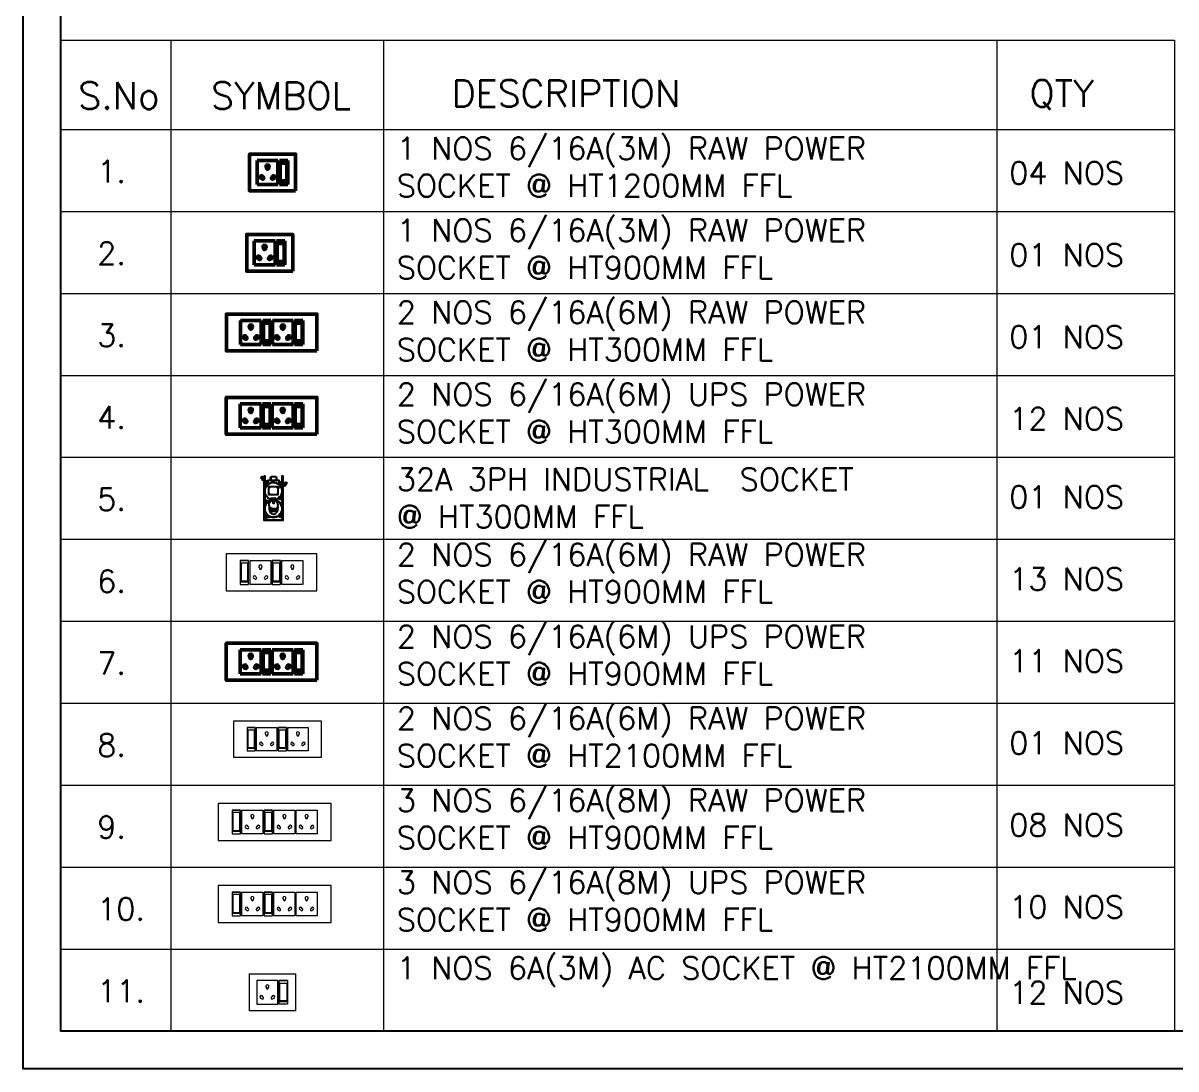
# Model space of a CAD drawing. Extents: x 3550807 to 4078732, y -628171 to -515859.
# Drawn here: x 3550807 to 3557860, y -551399 to -545001 of the extents above; entities that cross this region are included whole.
import ezdxf

# ---------------------------------------------------------------- set-up
doc = ezdxf.new("R2010")
doc.units = 0
doc.header["$LTSCALE"] = 6
doc.header["$MEASUREMENT"] = 0
doc.linetypes.add('ACAD_ISO04W100', pattern=[30, 24, -3, 0, -3])
doc.linetypes.add('CONTINU', pattern=[0])
doc.layers.get('0').update_dxf_attribs({"linetype": 'CONTINUOUS'})
for name, color, linetype, lineweight in [('axes', 40, 'ACAD_ISO04W100', 25), ('ELE 32A 3PH INDUSTRIAL SOCKET', 1, 'CONTINUOUS', 20), ('ELE-1 NO 6-16A RAW POWER SOCKET', 1, 'CONTINUOUS', 0), ('ELE-2NOS OF 6-16 RAW POWER SOCKET', 1, 'CONTINUOUS', 20), ('ELE-3NOS 6-16A POWER SOCKET', 5, 'CONTINUOUS', 25), ('ELE. 2N0S OF 6-16 UPS SOCKETS', 191, 'CONTINUOUS', 15)]:
    doc.layers.add(name, color=color, linetype=linetype, lineweight=lineweight)
doc.layers.add('ELE-6A AC SOCKET', color=7, linetype='CONTINUOUS', true_color=0x00ceb6)
doc.layers.add('ELE-8M 6-16A UPS SOCKET', color=223, linetype='CONTINUOUS')
doc.layers.add('ELE-LIGHTING WIRRING', color=7, linetype='CONTINUOUS')
doc.styles.add('ROMANS', font='romans.shx')

# ---------------------------------------------------------------- blocks, each defined once
blk = doc.blocks.new('6-16A RAW POWER SOCKET 3M')
at = {"layer": 'ELE-1 NO 6-16A RAW POWER SOCKET', "lineweight": 50}
for p, q in [((0, 57.9), (72.3, 57.9)), ((0, 57.9), (72.3, 57.9)), ((0, 32.7), (0, 57.9)), ((0, 57.9), (0, 32.7)), ((7.9, 55.8), (64.4, 55.8)), ((7.9, 34.8), (7.9, 55.8)), ((61.9, 55.8), (61.9, 34.8)), ((64.4, 55.8), (64.4, 34.8)), ((72.3, 57.9), (72.3, 32.7)), ((72.3, 32.7), (0, 32.7)), ((0, 28.5), (0, -34.8)), ((72.3, 28.5), (0, 28.5)), ((64.4, 34.8), (7.9, 34.8)), ((72.3, -34.8), (72.3, 28.5)), ((0, -34.8), (72.3, -34.8))]:
    blk.add_line(p, q, dxfattribs=at)
blk.add_lwpolyline([(92, 82.1), (92, -57.5), (-19.7, -57.5), (-19.7, 82.1)], close=True, dxfattribs=at)
for centre, radius, start, end in [((18.3, -3.1), 4.93, 37.1584, 322.8416), ((23.3, -3.1), 3.14, 251.4031, 108.5969), ((50.3, 14.9), 4.24, 357.49, 264.7311), ((53.2, 11.6), 3.43, 194.9049, 67.3162), ((50.3, -21.2), 4.24, 95.2689, 2.51), ((53.2, -17.8), 3.43, 292.6838, 165.0951)]:
    blk.add_arc(centre, radius, start, end, dxfattribs=at)
blk = doc.blocks.new('6 MODULES RAW POWER')
at = {"layer": 'ELE-2NOS OF 6-16 RAW POWER SOCKET', "color": 1, "ltscale": 300}
for p, q in [((-6.1, 92), (-6.1, 19.7)), ((-6.1, 92), (-6.1, 19.7)), ((19.1, 92), (-6.1, 92)), ((-6.1, 92), (19.1, 92)), ((-4, 84.2), (-4, 27.6)), ((17, 84.2), (-4, 84.2)), ((17, 27.6), (17, 84.2)), ((19.1, 19.7), (19.1, 92)), ((23.3, 92), (86.6, 92)), ((23.3, 19.7), (23.3, 92)), ((86.6, 92), (86.6, 19.7)), ((90.8, 92), (90.8, 19.7)), ((90.8, 92), (90.8, 19.7)), ((116, 92), (90.8, 92)), ((90.8, 92), (116, 92)), ((92.9, 84.2), (92.9, 27.6)), ((113.9, 84.2), (92.9, 84.2)), ((113.9, 27.6), (113.9, 84.2)), ((116, 19.7), (116, 92)), ((120.2, 19.7), (120.2, 92)), ((120.2, 92), (183.6, 92)), ((183.6, 92), (183.6, 19.7)), ((-6.1, 19.7), (19.1, 19.7)), ((-4, 30.1), (17, 30.1)), ((-4, 27.6), (17, 27.6)), ((86.6, 19.7), (23.3, 19.7)), ((90.8, 19.7), (116, 19.7)), ((92.9, 30.1), (113.9, 30.1)), ((92.9, 27.6), (113.9, 27.6)), ((183.6, 19.7), (120.2, 19.7))]:
    blk.add_line(p, q, dxfattribs=at)
blk.add_lwpolyline([(-48.5, 0), (226, 0), (226, 111.7), (-48.5, 111.7)], close=True, dxfattribs=at)
for centre, radius, start, end in [((55, 73.7), 4.93, 307.1584, 232.8416), ((151.9, 73.7), 4.93, 307.1584, 232.8416), ((36.9, 41.8), 4.25, 5.2689, 272.51), ((40.3, 38.8), 3.43, 202.6838, 75.0951), ((55, 68.8), 3.14, 161.4031, 18.5969), ((69.7, 38.8), 3.43, 104.9049, 337.3162), ((73, 41.8), 4.25, 267.49, 174.7311), ((133.8, 41.8), 4.25, 5.2689, 272.51), ((137.2, 38.8), 3.43, 202.6838, 75.0951), ((151.9, 68.8), 3.14, 161.4031, 18.5969), ((166.6, 38.8), 3.43, 104.9049, 337.3162), ((169.9, 41.8), 4.25, 267.49, 174.7311)]:
    blk.add_arc(centre, radius, start, end, dxfattribs=at)
blk = doc.blocks.new('6MODULE-UPS')
at = {"layer": 'ELE. 2N0S OF 6-16 UPS SOCKETS', "color": 223, "lineweight": 50}
for p, q in [((-5.7, 91.9), (-5.7, 19.7)), ((-5.7, 91.9), (-5.7, 19.7)), ((19.4, 91.9), (-5.7, 91.9)), ((-5.7, 91.9), (19.4, 91.9)), ((-3.6, 84), (-3.6, 27.6)), ((17.3, 84), (-3.6, 84)), ((17.3, 27.6), (17.3, 84)), ((19.4, 19.7), (19.4, 91.9)), ((23.6, 91.9), (86.9, 91.9)), ((23.6, 19.7), (23.6, 91.9)), ((86.9, 91.9), (86.9, 19.7)), ((91.1, 91.9), (91.1, 19.7)), ((91.1, 91.9), (91.1, 19.7)), ((116.2, 91.9), (91.1, 91.9)), ((91.1, 91.9), (116.2, 91.9)), ((93.2, 84), (93.2, 27.6)), ((114.1, 84), (93.2, 84)), ((114.1, 27.6), (114.1, 84)), ((116.2, 19.7), (116.2, 91.9)), ((120.4, 19.7), (120.4, 91.9)), ((120.4, 91.9), (183.6, 91.9)), ((183.6, 91.9), (183.6, 19.7)), ((-5.7, 19.7), (19.4, 19.7)), ((-3.6, 30.1), (17.3, 30.1)), ((-3.6, 27.6), (17.3, 27.6)), ((86.9, 19.7), (23.6, 19.7)), ((91.1, 19.7), (116.2, 19.7)), ((93.2, 30.1), (114.1, 30.1)), ((93.2, 27.6), (114.1, 27.6)), ((183.6, 19.7), (120.4, 19.7))]:
    blk.add_line(p, q, dxfattribs=at)
blk.add_lwpolyline([(-48.1, 0), (226, 0), (226, 111.6), (-48.1, 111.6)], close=True, dxfattribs=at)
for centre, radius, start, end in [((55.3, 73.6), 4.92, 307.1584, 232.8416), ((152, 73.6), 4.92, 307.1584, 232.8416), ((37.2, 41.7), 4.24, 5.2689, 272.51), ((40.6, 38.8), 3.42, 202.6838, 75.0951), ((55.3, 68.7), 3.14, 161.4031, 18.5969), ((69.9, 38.8), 3.42, 104.9049, 337.3162), ((73.3, 41.7), 4.24, 267.49, 174.7311), ((134, 41.7), 4.24, 5.2689, 272.51), ((137.3, 38.8), 3.42, 202.6838, 75.0951), ((152, 68.7), 3.14, 161.4031, 18.5969), ((166.7, 38.8), 3.42, 104.9049, 337.3162), ((170, 41.7), 4.24, 267.49, 174.7311)]:
    blk.add_arc(centre, radius, start, end, dxfattribs=at)
blk = doc.blocks.new('543WYH')
at = {"layer": 'ELE-2NOS OF 6-16 RAW POWER SOCKET', "color": 30, "linetype": 'ByBlock'}
for p, q in [((-123.5, -57), (-123.5, -90.8)), ((-26.5, -57), (-123.5, -57)), ((-26.5, -57), (-123.5, -57)), ((-123.5, -90.8), (-26.5, -90.8)), ((-113, -59.8), (-113, -88)), ((-37, -59.8), (-113, -59.8)), ((-113, -88), (-37, -88)), ((-109.6, -59.8), (-109.6, -88)), ((-37, -88), (-37, -59.8)), ((-26.5, -57), (-26.5, -90.8)), ((-26.5, -90.8), (-26.5, -57)), ((-123.5, -96.4), (-26.5, -96.4)), ((-123.5, -181.4), (-123.5, -96.4)), ((-26.5, -96.4), (-26.5, -181.4)), ((-26.5, -181.4), (-123.5, -181.4)), ((-123.5, -187.1), (-123.5, -220.9)), ((-26.5, -187.1), (-123.5, -187.1)), ((-26.5, -187.1), (-123.5, -187.1)), ((-26.5, -187.1), (-26.5, -220.9)), ((-26.5, -220.9), (-26.5, -187.1)), ((-123.5, -220.9), (-26.5, -220.9)), ((-123.5, -311.5), (-123.5, -226.5)), ((-123.5, -226.5), (-26.5, -226.5)), ((-113, -189.9), (-113, -218)), ((-37, -189.9), (-113, -189.9)), ((-113, -218), (-37, -218)), ((-109.6, -189.9), (-109.6, -218)), ((-37, -218), (-37, -189.9)), ((-26.5, -226.5), (-26.5, -311.5)), ((-26.5, -311.5), (-123.5, -311.5)), ((-123.5, -402.2), (-123.5, -317.1)), ((-123.5, -317.1), (-26.5, -317.1)), ((-26.5, -317.1), (-26.5, -402.2)), ((-26.5, -402.2), (-123.5, -402.2))]:
    blk.add_line(p, q, dxfattribs=at)
blk.add_lwpolyline([(-150, 0), (-150, -459.1), (0, -459.1), (0, 0)], close=True, dxfattribs=at)
for centre, radius, start, end in [((-97.9, -119.2), 4.6, 112.6838, 345.0951), ((-93.9, -114.7), 5.7, 275.2689, 182.51), ((-57.7, -138.9), 4.22, 71.4031, 288.5969), ((-51, -138.9), 6.62, 217.1584, 142.8416), ((-97.9, -158.6), 4.6, 14.9049, 247.3162), ((-93.9, -163.1), 5.7, 177.49, 84.7311), ((-97.9, -249.3), 4.6, 112.6838, 345.0951), ((-93.9, -244.8), 5.7, 275.2689, 182.51), ((-57.7, -269), 4.22, 71.4031, 288.5969), ((-51, -269), 6.62, 217.1584, 142.8416), ((-97.9, -288.7), 4.6, 14.9049, 247.3162), ((-93.9, -293.2), 5.7, 177.49, 84.7311), ((-97.9, -339.9), 4.6, 112.6838, 345.0951), ((-97.9, -379.4), 4.6, 14.9049, 247.3162), ((-93.9, -335.4), 5.7, 275.2689, 182.51), ((-57.7, -359.7), 4.22, 71.4031, 288.5969), ((-51, -359.7), 6.62, 217.1584, 142.8416), ((-93.9, -383.9), 5.7, 177.49, 84.7311)]:
    blk.add_arc(centre, radius, start, end, dxfattribs=at)
blk = doc.blocks.new('543E')
at = {"layer": 'ELE. 2N0S OF 6-16 UPS SOCKETS', "color": 72, "linetype": 'ByBlock'}
for p, q in [((-123.5, -57), (-123.5, -90.8)), ((-26.5, -57), (-123.5, -57)), ((-26.5, -57), (-123.5, -57)), ((-123.5, -90.8), (-26.5, -90.8)), ((-113, -59.8), (-113, -88)), ((-37, -59.8), (-113, -59.8)), ((-113, -88), (-37, -88)), ((-109.6, -59.8), (-109.6, -88)), ((-37, -88), (-37, -59.8)), ((-26.5, -57), (-26.5, -90.8)), ((-26.5, -90.8), (-26.5, -57)), ((-123.5, -96.4), (-26.5, -96.4)), ((-123.5, -181.4), (-123.5, -96.4)), ((-26.5, -96.4), (-26.5, -181.4)), ((-26.5, -181.4), (-123.5, -181.4)), ((-123.5, -187.1), (-123.5, -220.9)), ((-26.5, -187.1), (-123.5, -187.1)), ((-26.5, -187.1), (-123.5, -187.1)), ((-26.5, -187.1), (-26.5, -220.9)), ((-26.5, -220.9), (-26.5, -187.1)), ((-123.5, -220.9), (-26.5, -220.9)), ((-123.5, -311.5), (-123.5, -226.5)), ((-123.5, -226.5), (-26.5, -226.5)), ((-113, -189.9), (-113, -218)), ((-37, -189.9), (-113, -189.9)), ((-113, -218), (-37, -218)), ((-109.6, -189.9), (-109.6, -218)), ((-37, -218), (-37, -189.9)), ((-26.5, -226.5), (-26.5, -311.5)), ((-26.5, -311.5), (-123.5, -311.5)), ((-123.5, -402.2), (-123.5, -317.1)), ((-123.5, -317.1), (-26.5, -317.1)), ((-26.5, -317.1), (-26.5, -402.2)), ((-26.5, -402.2), (-123.5, -402.2))]:
    blk.add_line(p, q, dxfattribs=at)
blk.add_lwpolyline([(-150, 0), (-150, -459.1), (0, -459.1), (0, 0)], close=True, dxfattribs=at)
for centre, radius, start, end in [((-97.9, -119.2), 4.6, 112.6838, 345.0951), ((-93.9, -114.7), 5.7, 275.2689, 182.51), ((-57.7, -138.9), 4.22, 71.4031, 288.5969), ((-51, -138.9), 6.62, 217.1584, 142.8416), ((-97.9, -158.6), 4.6, 14.9049, 247.3162), ((-93.9, -163.1), 5.7, 177.49, 84.7311), ((-97.9, -249.3), 4.6, 112.6838, 345.0951), ((-93.9, -244.8), 5.7, 275.2689, 182.51), ((-57.7, -269), 4.22, 71.4031, 288.5969), ((-51, -269), 6.62, 217.1584, 142.8416), ((-97.9, -288.7), 4.6, 14.9049, 247.3162), ((-93.9, -293.2), 5.7, 177.49, 84.7311), ((-97.9, -339.9), 4.6, 112.6838, 345.0951), ((-97.9, -379.4), 4.6, 14.9049, 247.3162), ((-93.9, -335.4), 5.7, 275.2689, 182.51), ((-57.7, -359.7), 4.22, 71.4031, 288.5969), ((-51, -359.7), 6.62, 217.1584, 142.8416), ((-93.9, -383.9), 5.7, 177.49, 84.7311)]:
    blk.add_arc(centre, radius, start, end, dxfattribs=at)
blk = doc.blocks.new('RTUH 6U')
at = {"layer": 'ELE-2NOS OF 6-16 RAW POWER SOCKET', "color": 30, "ltscale": 300}
for p, q in [((-311.5, -26.5), (-226.5, -26.5)), ((-311.5, -123.5), (-311.5, -26.5)), ((-226.5, -26.5), (-226.5, -123.5)), ((-187.1, -26.5), (-220.9, -26.5)), ((-220.9, -26.5), (-220.9, -123.5)), ((-189.9, -37), (-218, -37)), ((-218, -37), (-218, -113)), ((-189.9, -40.4), (-218, -40.4)), ((-189.9, -113), (-189.9, -37)), ((-187.1, -123.5), (-187.1, -26.5)), ((-187.1, -123.5), (-187.1, -26.5)), ((-181.4, -123.5), (-181.4, -26.5)), ((-181.4, -26.5), (-96.4, -26.5)), ((-96.4, -26.5), (-96.4, -123.5)), ((-57, -26.5), (-90.8, -26.5)), ((-90.8, -26.5), (-90.8, -123.5)), ((-59.8, -37), (-88, -37)), ((-88, -37), (-88, -113)), ((-59.8, -40.4), (-88, -40.4)), ((-59.8, -113), (-59.8, -37)), ((-57, -123.5), (-57, -26.5)), ((-57, -123.5), (-57, -26.5)), ((-226.5, -123.5), (-311.5, -123.5)), ((-187.1, -123.5), (-220.9, -123.5)), ((-220.9, -123.5), (-187.1, -123.5)), ((-218, -113), (-189.9, -113)), ((-96.4, -123.5), (-181.4, -123.5)), ((-57, -123.5), (-90.8, -123.5)), ((-90.8, -123.5), (-57, -123.5)), ((-88, -113), (-59.8, -113))]:
    blk.add_line(p, q, dxfattribs=at)
blk.add_lwpolyline([(0, 0), (-368.5, 0), (-368.5, -150), (0, -150)], close=True, dxfattribs=at)
for centre, radius, start, end in [((-293.2, -56.1), 5.7, 87.49, 354.7311), ((-288.7, -52.1), 4.6, 284.9049, 157.3162), ((-269, -99), 6.62, 127.1584, 52.8416), ((-269, -92.3), 4.22, 341.4031, 198.5969), ((-249.3, -52.1), 4.6, 22.6838, 255.0951), ((-244.8, -56.1), 5.7, 185.2689, 92.51), ((-163.1, -56.1), 5.7, 87.49, 354.7311), ((-158.6, -52.1), 4.6, 284.9049, 157.3162), ((-138.9, -99), 6.62, 127.1584, 52.8416), ((-138.9, -92.3), 4.22, 341.4031, 198.5969), ((-119.2, -52.1), 4.6, 22.6838, 255.0951), ((-114.7, -56.1), 5.7, 185.2689, 92.51)]:
    blk.add_arc(centre, radius, start, end, dxfattribs=at)
blk = doc.blocks.new('5Y3AQY')
at = {"layer": 'ELE. 2N0S OF 6-16 UPS SOCKETS', "color": 72, "lineweight": 50}
for p, q in [((-311.5, -26.5), (-277.7, -26.5)), ((-311.5, -123.5), (-311.5, -26.5)), ((-311.5, -123.5), (-311.5, -26.5)), ((-308.7, -37), (-280.5, -37)), ((-308.7, -113), (-308.7, -37)), ((-308.7, -40.4), (-280.5, -40.4)), ((-280.5, -37), (-280.5, -113)), ((-277.7, -26.5), (-277.7, -123.5)), ((-272.1, -26.5), (-272.1, -123.5)), ((-187.1, -26.5), (-272.1, -26.5)), ((-187.1, -123.5), (-187.1, -26.5)), ((-181.4, -26.5), (-147.6, -26.5)), ((-181.4, -123.5), (-181.4, -26.5)), ((-181.4, -123.5), (-181.4, -26.5)), ((-178.6, -37), (-150.4, -37)), ((-178.6, -113), (-178.6, -37)), ((-178.6, -40.4), (-150.4, -40.4)), ((-150.4, -37), (-150.4, -113)), ((-147.6, -26.5), (-147.6, -123.5)), ((-57, -26.5), (-142, -26.5)), ((-142, -26.5), (-142, -123.5)), ((-57, -123.5), (-57, -26.5)), ((-311.5, -123.5), (-277.7, -123.5)), ((-277.7, -123.5), (-311.5, -123.5)), ((-280.5, -113), (-308.7, -113)), ((-272.1, -123.5), (-187.1, -123.5)), ((-181.4, -123.5), (-147.6, -123.5)), ((-147.6, -123.5), (-181.4, -123.5)), ((-150.4, -113), (-178.6, -113)), ((-142, -123.5), (-57, -123.5))]:
    blk.add_line(p, q, dxfattribs=at)
blk.add_lwpolyline([(-368.5, 0), (0, 0), (0, -150), (-368.5, -150)], close=True, dxfattribs=at)
for centre, radius, start, end in [((-253.8, -56.1), 5.7, 87.49, 354.7311), ((-249.3, -52.1), 4.6, 284.9049, 157.3162), ((-229.6, -99), 6.62, 127.1584, 52.8416), ((-229.6, -92.3), 4.22, 341.4031, 198.5969), ((-209.8, -52.1), 4.6, 22.6838, 255.0951), ((-205.3, -56.1), 5.7, 185.2689, 92.51), ((-123.7, -56.1), 5.7, 87.49, 354.7311), ((-119.2, -52.1), 4.6, 284.9049, 157.3162), ((-99.5, -99), 6.62, 127.1584, 52.8416), ((-99.5, -92.3), 4.22, 341.4031, 198.5969), ((-79.7, -52.1), 4.6, 22.6838, 255.0951), ((-75.2, -56.1), 5.7, 185.2689, 92.51)]:
    blk.add_arc(centre, radius, start, end, dxfattribs=at)
blk = doc.blocks.new('4SWUEH')
at = {"layer": 'ELE-1 NO 6-16A RAW POWER SOCKET', "color": 30, "lineweight": 50}
for p, q in [((-155, -26.5), (-121.2, -26.5)), ((-155, -123.5), (-155, -26.5)), ((-155, -123.5), (-155, -26.5)), ((-152.2, -37), (-124, -37)), ((-152.2, -113), (-152.2, -37)), ((-152.2, -40.4), (-124, -40.4)), ((-124, -37), (-124, -113)), ((-121.2, -26.5), (-121.2, -123.5)), ((-115.5, -26.5), (-115.5, -123.5)), ((-30.5, -26.5), (-115.5, -26.5)), ((-30.5, -123.5), (-30.5, -26.5)), ((-155, -123.5), (-121.2, -123.5)), ((-121.2, -123.5), (-155, -123.5)), ((-124, -113), (-152.2, -113)), ((-115.5, -123.5), (-30.5, -123.5))]:
    blk.add_line(p, q, dxfattribs=at)
blk.add_lwpolyline([(-187.5, 0), (0, 0), (0, -150), (-187.5, -150)], close=True, dxfattribs=at)
for centre, radius, start, end in [((-97.3, -56.1), 5.7, 87.49, 354.7311), ((-92.8, -52.1), 4.6, 284.9049, 157.3162), ((-73, -99), 6.62, 127.1584, 52.8416), ((-73, -92.3), 4.22, 341.4031, 198.5969), ((-53.3, -52.1), 4.6, 22.6838, 255.0951), ((-48.8, -56.1), 5.7, 185.2689, 92.51)]:
    blk.add_arc(centre, radius, start, end, dxfattribs=at)
blk = doc.blocks.new('54Y')
at = {"layer": 'ELE. 2N0S OF 6-16 UPS SOCKETS', "color": 140, "lineweight": 50}
for p, q in [((26.5, 311.5), (26.5, 277.7)), ((26.5, 277.7), (26.5, 311.5)), ((26.5, 311.5), (123.5, 311.5)), ((26.5, 311.5), (123.5, 311.5)), ((37, 280.5), (37, 308.7)), ((37, 308.7), (113, 308.7)), ((109.6, 308.7), (109.6, 280.5)), ((113, 308.7), (113, 280.5)), ((123.5, 311.5), (123.5, 277.7)), ((123.5, 277.7), (26.5, 277.7)), ((123.5, 272.1), (26.5, 272.1)), ((26.5, 272.1), (26.5, 187.1)), ((113, 280.5), (37, 280.5)), ((123.5, 187.1), (123.5, 272.1)), ((26.5, 187.1), (123.5, 187.1)), ((26.5, 181.4), (26.5, 147.6)), ((26.5, 147.6), (26.5, 181.4)), ((26.5, 181.4), (123.5, 181.4)), ((26.5, 181.4), (123.5, 181.4)), ((123.5, 147.6), (26.5, 147.6)), ((26.5, 142), (26.5, 57)), ((123.5, 142), (26.5, 142)), ((37, 150.4), (37, 178.6)), ((37, 178.6), (113, 178.6)), ((113, 150.4), (37, 150.4)), ((109.6, 178.6), (109.6, 150.4)), ((113, 178.6), (113, 150.4)), ((123.5, 181.4), (123.5, 147.6)), ((123.5, 57), (123.5, 142)), ((26.5, 57), (123.5, 57))]:
    blk.add_line(p, q, dxfattribs=at)
blk.add_lwpolyline([(150, 368.5), (150, 0), (0, 0), (0, 368.5)], close=True, dxfattribs=at)
for centre, radius, start, end in [((51, 229.6), 6.62, 37.1584, 322.8416), ((93.9, 253.8), 5.7, 357.49, 264.7311), ((97.9, 249.3), 4.6, 194.9049, 67.3162), ((57.7, 229.6), 4.22, 251.4031, 108.5969), ((93.9, 205.3), 5.7, 95.2689, 2.51), ((97.9, 209.8), 4.6, 292.6838, 165.0951), ((51, 99.5), 6.62, 37.1584, 322.8416), ((57.7, 99.5), 4.22, 251.4031, 108.5969), ((93.9, 123.7), 5.7, 357.49, 264.7311), ((97.9, 119.2), 4.6, 194.9049, 67.3162), ((93.9, 75.2), 5.7, 95.2689, 2.51), ((97.9, 79.7), 4.6, 292.6838, 165.0951)]:
    blk.add_arc(centre, radius, start, end, dxfattribs=at)
blk = doc.blocks.new('32A 1PH INDUSTRIAL SOCKETS')
at = {"layer": 'ELE 32A 3PH INDUSTRIAL SOCKET'}
for points in [[(-366, 47), (-366, 47), (-366, 47), (-366, 48), (-366, 48), (-367, 48), (-367, 47), (-367, 47)], [(-366, 45), (-366, 45), (-366, 46), (-366, 46), (-366, 46), (-367, 46), (-367, 46), (-367, 45)]]:
    blk.add_hatch(color=1, dxfattribs=at).paths.add_polyline_path(points)
at = {"layer": 'ELE 32A 3PH INDUSTRIAL SOCKET', "color": 1, "lineweight": 25}
for points in [[(-426, 136), (-426, 139), (-426, 142)], [(-423, 134), (-423, 139), (-423, 144)], [(-412, 139), (-419, 139), (-419, 147)], [(-419, 139), (-419, 130)], [(-395, 110), (-397, 139), (-408, 139)], [(-370, 74), (-397, 139)], [(-495, 32), (-477, 32), (-477, 29), (-458, 34), (-477, 39), (-477, 36), (-495, 36)], [(-402, 65), (-449, 65), (-449, -65), (-421, -65)], [(-407, 88), (-426, 88)], [(-417, 98), (-417, 76)], [(-413, 106), (-361, 92)], [(-404, 104), (-404, 65)], [(-400, 90), (-390, 80)], [(-398, 93), (-388, 83)], [(-374, 55), (-374, 53), (-374, 52), (-374, 51)], [(-370, 60), (-371, 59), (-372, 58), (-373, 57)], [(-372, 52), (-373, 53), (-372, 55), (-372, 57), (-368, 53)], [(-372, 50), (-371, 49), (-370, 48), (-368, 48)], [(-372, 48), (-371, 47), (-370, 46), (-369, 46)], [(-366, 60), (-368, 59), (-370, 59), (-370, 58)], [(-370, 59), (-366, 55)], [(-363, 60), (-365, 61), (-366, 61), (-368, 61)], [(-367, 52), (-363, 48)], [(-366, 47), (-365, 47), (-363, 48), (-363, 49)], [(-366, 46), (-365, 46), (-363, 46), (-362, 47)], [(-365, 54), (-361, 50), (-361, 52), (-360, 53), (-360, 54)], [(-361, 57), (-362, 58), (-363, 59), (-364, 59)], [(-359, 55), (-359, 57), (-360, 58), (-361, 59)], [(-360, 48), (-359, 50), (-359, 52), (-359, 53)], [(-133, 97), (-329, 97)], [(-221, 25), (-252, 25), (-252, 15), (-221, 15)], [(-242, 62), (-244, 60), (-245, 59), (-246, 57), (-246, 55), (-247, 53), (-246, 51), (-245, 49)], [(-246, 15), (-246, -15)], [(-246, 4), (-189, 4), (-189, -4), (-246, -4)], [(-235, 25), (-237, 31), (-239, 37), (-242, 43), (-245, 49), (-243, 45)], [(-222, 25), (-222, 15)], [(-174, -52), (-172, -52), (-167, -52), (-163, -51), (-159, -50), (-154, -48), (-150, -46), (-146, -43), (-143, -40), (-139, -37), (-136, -33), (-134, -29), (-131, -24), (-130, -20), (-128, -15), (-127, -10), (-126, -5), (-126, 0), (-126, 4), (-127, 8)], [(-152, 49), (-141, 50), (-138, 48), (-135, 45), (-132, 42), (-129, 38), (-126, 34), (-123, 29), (-121, 24), (-120, 20), (-127, 8), (-134, 10)], [(-128, 21), (-120, 20)], [(-107, -24), (-114, -30), (-126, -30), (-119, -24), (-117, -18), (-116, -12), (-115, -6), (-115, 0), (-115, 5), (-116, 10), (-116, 15), (-117, 20), (-121, 15), (-123, 15)], [(-126, -30), (-124, -24), (-122, -18), (-121, -12), (-120, -6), (-120, 0), (-120, 5), (-120, 10), (-121, 15)], [(-120, 20), (-117, 20)], [(-495, -33), (-477, -33), (-477, -36), (-458, -31), (-477, -26), (-477, -29), (-495, -29)], [(-487, -123), (-487, -126), (-487, -129)], [(-484, -121), (-484, -126), (-484, -132)], [(-480, -135), (-480, -118)], [(-473, -126), (-480, -126)], [(-469, -126), (-458, -126), (-450, -92)], [(-429, -65), (-429, -78), (-436, -78), (-436, -76), (-440, -76), (-440, -78), (-447, -78), (-447, -65)], [(-429, -67), (-447, -67)], [(-429, -71), (-447, -71)], [(-436, -71), (-440, -67)], [(-438, -84), (-438, -63)], [(-133, -97), (-329, -97)], [(-221, -25), (-252, -25), (-252, -15), (-221, -15)], [(-227, -25), (-225, -31), (-223, -37), (-220, -43), (-217, -49), (-220, -43), (-223, -36)], [(-222, -15), (-222, -25)], [(-221, -4), (-221, -26), (-215, -26), (-213, -30), (-210, -33), (-208, -37), (-204, -40), (-201, -43), (-197, -46), (-193, -48), (-189, -50), (-185, -51), (-181, -52), (-177, -52)], [(-220, -62), (-218, -60), (-217, -59), (-216, -57), (-216, -55), (-216, -53), (-216, -51), (-217, -49)], [(-49, -106), (-101, -92)], [(-58, -88), (-34, -88)], [(-45, -98), (-45, -78)]]:
    blk.add_lwpolyline(points, dxfattribs=at)
at = {"layer": 'ELE 32A 3PH INDUSTRIAL SOCKET', "color": 1, "lineweight": 25, "ltscale": 0.225}
blk.add_lwpolyline([(-501, -104), (-501, -97), (-7, -97), (-7, 97), (-501, 97), (-501, 104), (0, 104), (0, -104)], close=True, dxfattribs=at)
at = {"layer": 'ELE 32A 3PH INDUSTRIAL SOCKET', "color": 1, "lineweight": 25, "ltscale": 0.036667}
blk.add_lwpolyline([(-491, 30), (-491, -27)], dxfattribs=at)
at = {"layer": 'ELE 32A 3PH INDUSTRIAL SOCKET', "color": 1, "lineweight": 25}
for points in [[(-412, 106, 0.580946), (-435, 83), (-429, 65)], [(-235, -25, -2.970687), (-280, 84), (-278, 83), (-276, 83), (-274, 83), (-272, 83), (-271, 84), (-269, 86), (-268, 87)], [(-417, -62), (-415, -60), (-414, -59), (-413, -57), (-412, -55), (-412, -53), (-413, -51), (-414, -49, -0.770115), (-280, 84, 0.770115), (-414, -49)], [(-227, 25, -0.494902), (-84, 84), (-82, 83), (-80, 83), (-78, 83), (-76, 83), (-74, 84), (-72, 86), (-71, 87)], [(-177, -52), (-173, -52), (-169, -51), (-166, -50), (-162, -48), (-158, -46), (-154, -43), (-150, -40), (-147, -37), (-144, -33), (-141, -29), (-139, -24), (-137, -20), (-136, -15), (-135, -10), (-134, -5), (-134, 0), (-134, 5), (-134, 10), (-128, 21), (-130, 25), (-132, 29), (-135, 34), (-138, 37), (-141, 41), (-144, 44), (-148, 46), (-152, 49), (-156, 47), (-158, 48), (-162, 50), (-167, 51), (-171, 52), (-175, 52, 0.278874), (-215, 26), (-221, 26), (-221, 4)], [(-46, 62), (-47, 60), (-48, 59), (-49, 57), (-50, 55), (-50, 53), (-49, 51), (-49, 49, -0.770115), (-182, -84), (-184, -83), (-186, -83), (-188, -83), (-190, -83), (-192, -84), (-193, -86), (-195, -87)], [(-155, -48), (-125, -48, 0.407317), (-70, 0, 0.415703), (-125, 48), (-138, 48)], [(-119, -24), (-107, -24), (-105, -18), (-104, -12), (-103, -6), (-103, 0, 0.169576), (-119, 46), (-136, 46)], [(-243, -45, -0.430134), (-379, -84), (-380, -83), (-382, -83), (-384, -83), (-386, -83), (-388, -84), (-390, -86), (-391, -87)], [(-49, -106, 0.580946), (-27, -83), (-41, -32)]]:
    blk.add_lwpolyline(points, format="xyb", dxfattribs=at)
at = {"layer": 'ELE 32A 3PH INDUSTRIAL SOCKET', "color": 1, "lineweight": 13}
for points in [[(-417, 88), (-417, 88)], [(-417, 88), (-417, 88)], [(-391, 88), (-391, 88)], [(-364, 55), (-364, 55)], [(-45, -88), (-45, -88)]]:
    blk.add_lwpolyline(points, dxfattribs=at)
at = {"layer": 'ELE 32A 3PH INDUSTRIAL SOCKET', "color": 1, "lineweight": 25}
for points in [[(-380, -51), (-380, 51), (-288, 51), (-288, -51)], [(-372, 39), (-371, 39), (-370, 40), (-369, 41), (-369, 42), (-369, 43), (-369, 44), (-369, 45), (-370, 45), (-371, 46), (-372, 46), (-373, 46), (-374, 45), (-375, 45), (-375, 44), (-375, 43), (-375, 42), (-375, 41), (-374, 40), (-373, 39)], [(-296, 39), (-295, 39), (-294, 40), (-293, 41), (-293, 42), (-293, 43), (-293, 44), (-293, 45), (-294, 45), (-295, 46), (-296, 46), (-297, 46), (-298, 45), (-299, 45), (-299, 44), (-299, 43), (-299, 42), (-299, 41), (-298, 40), (-297, 39)], [(-372, -46), (-371, -46), (-370, -45), (-369, -45), (-369, -44), (-369, -43), (-369, -42), (-369, -41), (-370, -40), (-371, -39), (-372, -39), (-373, -39), (-374, -40), (-375, -41), (-375, -42), (-375, -43), (-375, -44), (-375, -45), (-374, -45), (-373, -46)], [(-296, -46), (-295, -46), (-294, -45), (-293, -45), (-293, -44), (-293, -43), (-293, -42), (-293, -41), (-294, -40), (-295, -39), (-296, -39), (-297, -39), (-298, -40), (-299, -41), (-299, -42), (-299, -43), (-299, -44), (-299, -45), (-298, -45), (-297, -46)]]:
    blk.add_lwpolyline(points, close=True, dxfattribs=at)
for centre, radius in [((-420, 139), 11.7), ((-417, 88), 6.57), ((-394, 87), 9.32), ((-394, 86), 7.39), ((-252, 77), 18.6), ((-252, 77), 10.5), ((-55, 77), 18.6), ((-55, 77), 10.5), ((-481, -126), 11.5), ((-407, -77), 18.5), ((-407, -77), 10.6), ((-210, -77), 18.5), ((-210, -77), 10.6), ((-45, -88), 6.48)]:
    blk.add_circle(centre, radius, dxfattribs=at)
for radius, start, end in [(97.4, 59.7533, 158.0316), (97.5, 239.7992, 30.2008)]:
    blk.add_arc((-133, 0), radius, start, end, dxfattribs=at)
at = {"layer": 'ELE 32A 3PH INDUSTRIAL SOCKET', "color": 1}
for points in [[(-393, 110), (-397, 110), (-394, 96)], [(-368, 75), (-372, 73), (-365, 61)], [(-452, -91), (-448, -92), (-447, -78)]]:
    blk.add_solid(points, dxfattribs=at)
blk = doc.blocks.new('EQ2WE')
at = {"layer": 'ELE-6A AC SOCKET', "lineweight": 0}
for p, q in [((-98.7, 169.5), (-215.4, 169.5)), ((-215.4, 169.5), (-215.4, 36.3)), ((-98.7, 36.3), (-98.7, 169.5)), ((-91, 36.3), (-91, 169.5)), ((-91, 169.5), (-44.6, 169.5)), ((-44.6, 169.5), (-91, 169.5)), ((-87.1, 50.8), (-87.1, 155)), ((-87.1, 155), (-48.5, 155)), ((-48.5, 155), (-48.5, 50.8)), ((-44.6, 169.5), (-44.6, 36.3)), ((-44.6, 169.5), (-44.6, 36.3)), ((-215.4, 36.3), (-98.7, 36.3)), ((-44.6, 36.3), (-91, 36.3)), ((-48.5, 55.5), (-87.1, 55.5)), ((-48.5, 50.8), (-87.1, 50.8))]:
    blk.add_line(p, q, dxfattribs=at)
blk.add_lwpolyline([(0, 0), (-257.3, 0), (-257.3, 205.9), (0, 205.9)], close=True, dxfattribs=at)
for centre, radius, start, end in [((-157.1, 135.8), 9.08, 307.15837, 232.84163), ((-190.3, 76.9), 7.83, 5.26891, 272.51003), ((-184.2, 71.6), 6.31, 202.68381, 75.09514), ((-157.1, 126.7), 5.79, 161.40312, 18.59688), ((-130, 71.6), 6.31, 104.90486, 337.31619), ((-123.8, 76.9), 7.83, 267.48997, 174.73109)]:
    blk.add_arc(centre, radius, start, end, dxfattribs=at)

msp = doc.modelspace()

# ---------------------------------------------------------------- linework, layer by layer
for points in [[(3595887.8, -519387.1), (3595887.8, -551398.5), (3550806.6, -551398.5), (3550806.6, -519387.1)], [(3595656, -519618.9), (3595656, -551166.7), (3551038.4, -551166.7), (3551038.4, -519618.9)]]:
    msp.add_lwpolyline(points, close=True)
at = {"layer": 'axes', "color": 7, "linetype": 'CONTINU', "lineweight": 0}
for p, q in [((3551710.9, -545105.9), (3551710.9, -551166.7)), ((3553011.2, -545105.9), (3553011.2, -551166.7)), ((3556763.4, -545105.9), (3556763.4, -551166.7)), ((3551038.4, -545652.3), (3557850.9, -545652.3)), ((3551038.4, -546153.6), (3557850.9, -546153.6)), ((3551038.4, -546654.9), (3557850.9, -546654.9)), ((3551038.4, -547156.2), (3557850.9, -547156.2)), ((3551038.4, -547657.5), (3557850.9, -547657.5)), ((3551038.4, -548158.8), (3557850.9, -548158.8)), ((3551038.4, -548660.2), (3557850.9, -548660.2)), ((3551038.4, -549161.5), (3557850.9, -549161.5)), ((3551038.4, -549662.8), (3557850.9, -549662.8)), ((3551038.4, -550164.1), (3557850.9, -550164.1)), ((3551038.4, -550665.4), (3557850.9, -550665.4)), ((3551038.4, -551166.7), (3557850.9, -551166.7))]:
    msp.add_line(p, q, dxfattribs=at)
msp.add_lwpolyline([(3551038.4, -551166.7), (3551038.4, -545105.9), (3557850.9, -545105.9), (3557850.9, -551166.7)], dxfattribs=at)

# ---------------------------------------------------------------- block references
at = {"layer": 'ELE 32A 3PH INDUSTRIAL SOCKET', "linetype": 'ByBlock', "xscale": 0.5430997067698019, "yscale": 0.5430997067698019, "zscale": 0.5430997067698019, "rotation": 270}
msp.add_blockref('32A 1PH INDUSTRIAL SOCKETS', (3552338.4, -548043.3), dxfattribs=at)
at = {"layer": 'ELE-1 NO 6-16A RAW POWER SOCKET', "linetype": 'ByBlock', "xscale": 2.01615133893596, "yscale": 2.01615133893596, "zscale": 2.01615133893596, "rotation": 270}
msp.add_blockref('6-16A RAW POWER SOCKET 3M', (3552308.7, -545842.5), dxfattribs=at)
at = {"layer": 'ELE-1 NO 6-16A RAW POWER SOCKET', "color": 3, "linetype": 'ByBlock', "xscale": 1.501901086474884, "yscale": 1.501901086474884, "zscale": 1.501901086474884, "rotation": 180}
msp.add_blockref('4SWUEH', (3552174.7, -546519.5), dxfattribs=at)
at = {"layer": 'ELE-2NOS OF 6-16 RAW POWER SOCKET', "color": 254, "linetype": 'ByBlock', "true_color": 0xdebad0, "xscale": 1.501901086474884, "yscale": 1.501901086474884, "zscale": 1.501901086474884, "rotation": 270}
msp.add_blockref('54Y', (3552050.8, -546781.4), dxfattribs=at)
at = {"layer": 'ELE-2NOS OF 6-16 RAW POWER SOCKET', "color": 3, "linetype": 'ByBlock', "xscale": 1.503480796491802, "yscale": 1.503480796491802, "zscale": 1.503480796491802, "rotation": 180}
msp.add_blockref('RTUH 6U', (3552050.1, -548474.4), dxfattribs=at)
at = {"layer": 'ELE-2NOS OF 6-16 RAW POWER SOCKET', "xscale": 1.961210270178065, "yscale": 1.961210270178065, "zscale": 1.961210270178065}
msp.add_blockref('6 MODULES RAW POWER', (3552190, -549490.7), dxfattribs=at)
at = {"layer": 'ELE-3NOS 6-16A POWER SOCKET', "color": 254, "linetype": 'ByBlock', "true_color": 0xdebad0, "xscale": 1.50348041774954, "yscale": 1.50348041774954, "zscale": 1.50348041774954, "rotation": 90}
msp.add_blockref('543WYH', (3552000.7, -549775.3), dxfattribs=at)
at = {"layer": 'ELE-6A AC SOCKET', "color": 254, "linetype": 'ByBlock', "true_color": 0xdebad0, "xscale": 1.095458079400437, "yscale": 1.095458079400437, "zscale": 1.095458079400437}
msp.add_blockref('EQ2WE', (3552473.1, -551042.9), dxfattribs=at)
at = {"layer": 'ELE-8M 6-16A UPS SOCKET', "color": 254, "linetype": 'ByBlock', "true_color": 0xdebad0, "xscale": 1.503480938436121, "yscale": 1.503480938436121, "zscale": 1.503480938436121, "rotation": 90}
msp.add_blockref('543E', (3552000.7, -550276.6), dxfattribs=at)
at = {"layer": 'ELE. 2N0S OF 6-16 UPS SOCKETS', "xscale": -2.021348488983858, "yscale": 2.021348488983858, "zscale": 2.021348488983858, "rotation": 359.9999999999999}
msp.add_blockref('6MODULE-UPS', (3552506.9, -547516.8), dxfattribs=at)
at = {"layer": 'ELE. 2N0S OF 6-16 UPS SOCKETS', "color": 3, "linetype": 'ByBlock', "xscale": 1.503481292678189, "yscale": 1.503481292678189, "zscale": 1.503481292678189, "rotation": 180}
msp.add_blockref('5Y3AQY', (3552050.1, -549020.7), dxfattribs=at)

# ---------------------------------------------------------------- texts
at = {"layer": 'ELE-LIGHTING WIRRING', "color": 7, "linetype": 'CONTINU', "lineweight": 0, "attachment_point": 1, "style": 'ROMANS'}
for s, insert, char_height, width in [('{\\C256;S.No}', (3551143.6, -545363.2), 164.043, 419.902), ('{\\C256;SYMBOL}', (3551955.7, -545363.2), 164.043, 419.902), ('{\\C256;DESCRIPTION}', (3553428.3, -545349.9), 164.043, 419.902), ('{\\C256;QTY}', (3556963.5, -545349.9), 164.043, 419.902), ('1 NOS 6/16A(3M) RAW POWER \\PSOCKET @ HT1200MM FFL ', (3553093.2, -545700), 136.702, 4647.54), ('{\\C256;1.}', (3551260, -545840.6), 136.7, 419.902), ('{\\C256;04 NOS}', (3556839.4, -545849.7), 136.702, 1017.44), ('1 NOS 6/16A(3M) RAW POWER \\PSOCKET @ HT900MM FFL ', (3553093.2, -546201.3), 136.702, 4647.54), ('{\\C256;2.}', (3551260, -546341.9), 136.7, 419.902), ('{\\C256;01 NOS\\P}', (3556839.4, -546351), 136.702, 1017.44), ('2 NOS 6/16A(6M) RAW POWER \\PSOCKET @ HT300MM FFL ', (3553093.2, -546702.6), 136.702, 4647.54), ('{\\C256;3.}', (3551260, -546843.2), 136.7, 419.902), ('{\\C256;01 NOS\\P}', (3556839.4, -546852.3), 136.702, 1017.44), ('2 NOS 6/16A(6M) UPS POWER \\PSOCKET @ HT300MM FFL ', (3553093.2, -547203.9), 136.702, 4647.54), ('{\\C256;4.}', (3551260, -547344.5), 136.7, 419.902), ('{\\C256;12 NOS\\P}', (3556839.4, -547353.6), 136.702, 1017.44), ('32A 3PH INDUSTRIAL  SOCKET \\P@ HT300MM FFL ', (3553093.2, -547724), 136.702, 4647.54), ('{\\C256;5.}', (3551260, -547845.8), 136.7, 419.902), ('{\\C256;01 NOS\\P}', (3556839.4, -547832.4), 136.702, 1017.44), ('2 NOS 6/16A(6M) RAW POWER \\PSOCKET @ HT900MM FFL ', (3553093.2, -548184), 136.702, 4647.54), ('{\\C256;6.}', (3551260, -548347.1), 136.7, 419.902), ('{\\C256;13 NOS\\P}', (3556839.4, -548333.7), 136.702, 1017.44), ('2 NOS 6/16A(6M) UPS POWER \\PSOCKET @ HT900MM FFL ', (3553093.2, -548685.3), 136.702, 4647.54), ('{\\C256;7.}', (3551260, -548848.4), 136.7, 419.902), ('{\\C256;11 NOS\\P}', (3556839.4, -548835), 136.702, 1017.44), ('2 NOS 6/16A(6M) RAW POWER \\PSOCKET @ HT2100MM FFL ', (3553093.2, -549186.6), 136.702, 4647.54), ('{\\C256;8.}', (3551260, -549349.8), 136.7, 419.902), ('{\\C256;01 NOS\\P}', (3556839.4, -549336.3), 136.702, 1017.44), ('3 NOS 6/16A(8M) RAW POWER \\PSOCKET @ HT900MM FFL ', (3553093.2, -549687.9), 136.702, 4647.54), ('{\\C256;9.}', (3551260, -549851.1), 136.7, 419.902), ('{\\C256;08 NOS\\P}', (3556839.4, -549837.6), 136.702, 1017.44), ('3 NOS 6/16A(8M) UPS POWER \\PSOCKET @ HT900MM FFL ', (3553093.2, -550189.2), 136.702, 4647.54), ('{\\C256;10 NOS\\P}', (3556839.4, -550338.9), 136.702, 1017.44), ('{\\C256;10.\\P}', (3551260, -550352.4), 136.7, 419.902), ('1 NOS 6A(3M) AC SOCKET @ HT2100MM FFL ', (3553093.2, -550713.1), 136.702, 4196.107), ('{\\C256;11.}', (3551260, -550853.7), 136.702, 419.902), ('{\\C256;12 NOS}', (3556839.4, -550862.8), 136.702, 1017.44)]:
    msp.add_mtext(s, dxfattribs=dict(at, insert=insert, char_height=char_height, width=width))

doc.saveas('drawing.dxf')
